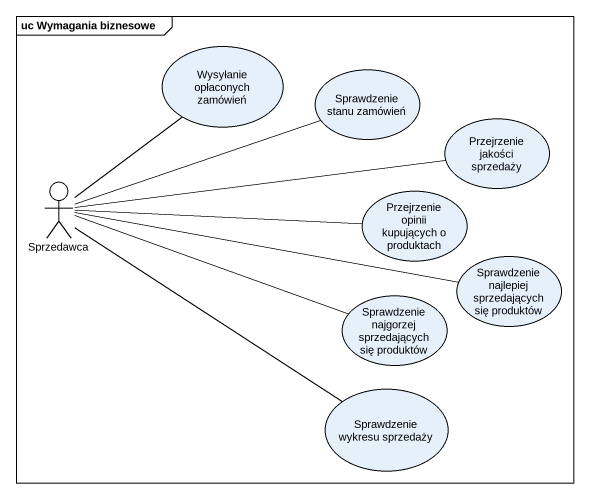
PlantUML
@startuml
mainframe uc Wymagania biznesowe
usecase "Wysyłanie opłaconych zamówień" as Wysyłanie_opłaconych
usecase "Sprawdzenie stanu zamówień" as Sprawdzenie_stanu_zamówień
usecase "Przejrzenie jakości sprzedaży" as Przejrzenie_jakości
actor Sprzedawca
usecase "Przejrzenie opinii kupujących o produktach" as Przejrzenie_opinii
usecase "Sprawdzenie najlepiej sprzedających się produktów" as Sprawdzenie_najlepiej
usecase "Sprawdzenie najgorzej sprzedających się produktów" as Sprawdzenie_najgorzej
usecase "Sprawdzenie wykresu sprzedaży" as Sprawdzenie_wykresu
Sprzedawca -up- Wysyłanie_opłaconych
Sprzedawca -right- Sprawdzenie_stanu_zamówień
Sprzedawca -right- Przejrzenie_jakości
Sprzedawca -right- Przejrzenie_opinii
Sprzedawca -right- Sprawdzenie_najlepiej
Sprzedawca -right- Sprawdzenie_najgorzej
Sprzedawca -- Sprawdzenie_wykresu
@enduml
